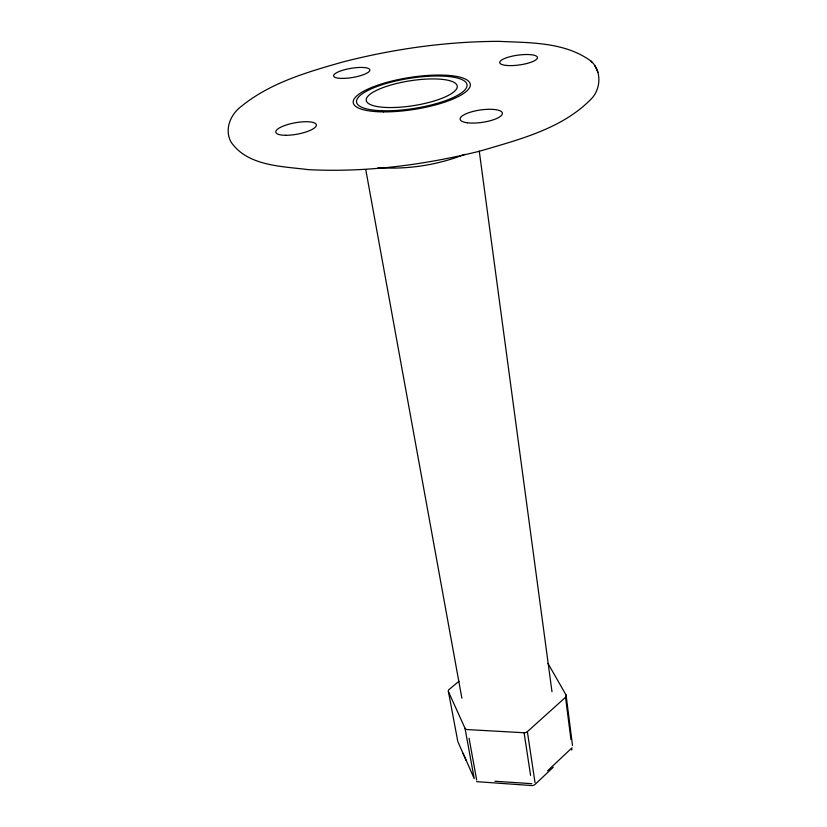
<?xml version="1.0" encoding="UTF-8"?>
<svg xmlns="http://www.w3.org/2000/svg" width="827" height="827" viewBox="0 0 827 827"><rect width="100%" height="100%" fill="white"/><g stroke="black" fill="none" stroke-linecap="round" stroke-linejoin="round"><path stroke-width="1.24" d="M571.529 749.944L572.108 749.169M547.567 770.826L572.005 747.815M553.263 767.239L534.759 784.678L532.753 785.629L476.6 781.649M458.985 681.283L449.175 689.408A3.308 2.171 -11.3 0 0 448.42 691.599L464.991 728.225A3.432 2.347 -11 0 0 467.493 729.59L524.091 732.753A3.473 2.398 -8.4 0 0 527.368 731.688L565.544 697.275A3.38 2.274 -6.5 0 0 566.071 695.011L547.981 663.43M464.784 154.37C437.359 165.059 407.401 169.752 378.032 167.581M494.928 781.257L531.844 783.686M591.181 61.26C565.006 41.815 529.838 42.808 498.743 41.35C446.57 41.495 394.51 48.824 343.98 61.663C308.151 71.835 270.615 82.452 241.267 106.404C230.382 114.467 224.231 129.394 231.012 142.006C247.624 166.372 282.214 166.237 308.502 169.659C366.092 172.574 423.889 164.976 479.763 151.165C519.253 139.432 563.228 128.712 592.463 97.648C601.064 87.404 601.394 70.543 591.181 61.26L592.215 62.501M594.789 65.653L597.962 72.238M463.11 753.356L474.222 778.641L464.991 728.225M458.055 742.088L466.128 760.458M448.42 691.599L457.745 741.157M365.782 169.7L461.869 698.184M469.064 738.191L476.672 780.057M524.091 732.753L530.583 775.395M527.368 731.688L535.028 782.631M479.257 151.062L551.981 691.713M565.544 697.275L570.95 739.576M566.071 695.011L572.511 745.52M382.26 110.746A55.926 15.227 -9 0 0 467.017 85.946A55.926 15.227 -9 0 0 386.013 83.548A55.926 15.227 -9 0 0 382.26 110.746M343.091 78.41A18.37 4.642 -9.5 0 0 369.865 69.944A18.37 4.642 -9.5 0 0 342.254 70.398A18.37 4.642 -9.5 0 0 343.091 78.41M285.801 135.287A20.592 5.789 -10.3 0 0 316.369 125.135A20.592 5.789 -10.3 0 0 286.08 125.053A20.592 5.789 -10.3 0 0 285.801 135.287M467.255 122.758A21.337 6.254 -8.2 0 0 501.989 114.715A21.337 6.254 -8.2 0 0 474.584 111.066A21.337 6.254 -8.2 0 0 467.255 122.758M506.413 65.436A19.042 4.962 -7.8 0 0 537.188 58.562A19.042 4.962 -7.8 0 0 512.233 56.164A19.042 4.962 -7.8 0 0 506.413 65.436M383.511 111.893A59.224 16.116 -9 0 0 470.315 84.602A59.224 16.116 -9 0 0 381.485 83.951A59.224 16.116 -9 0 0 383.511 111.893M390.23 107.551A46.054 12.529 -9 0 0 457.238 86.184A46.054 12.529 -9 0 0 387.739 85.977A46.054 12.529 -9 0 0 390.23 107.551"/></g></svg>
